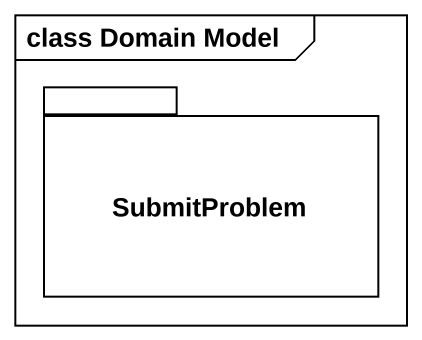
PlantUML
@startuml
mainframe class Domain Model
package SubmitProblem {
}
@enduml
